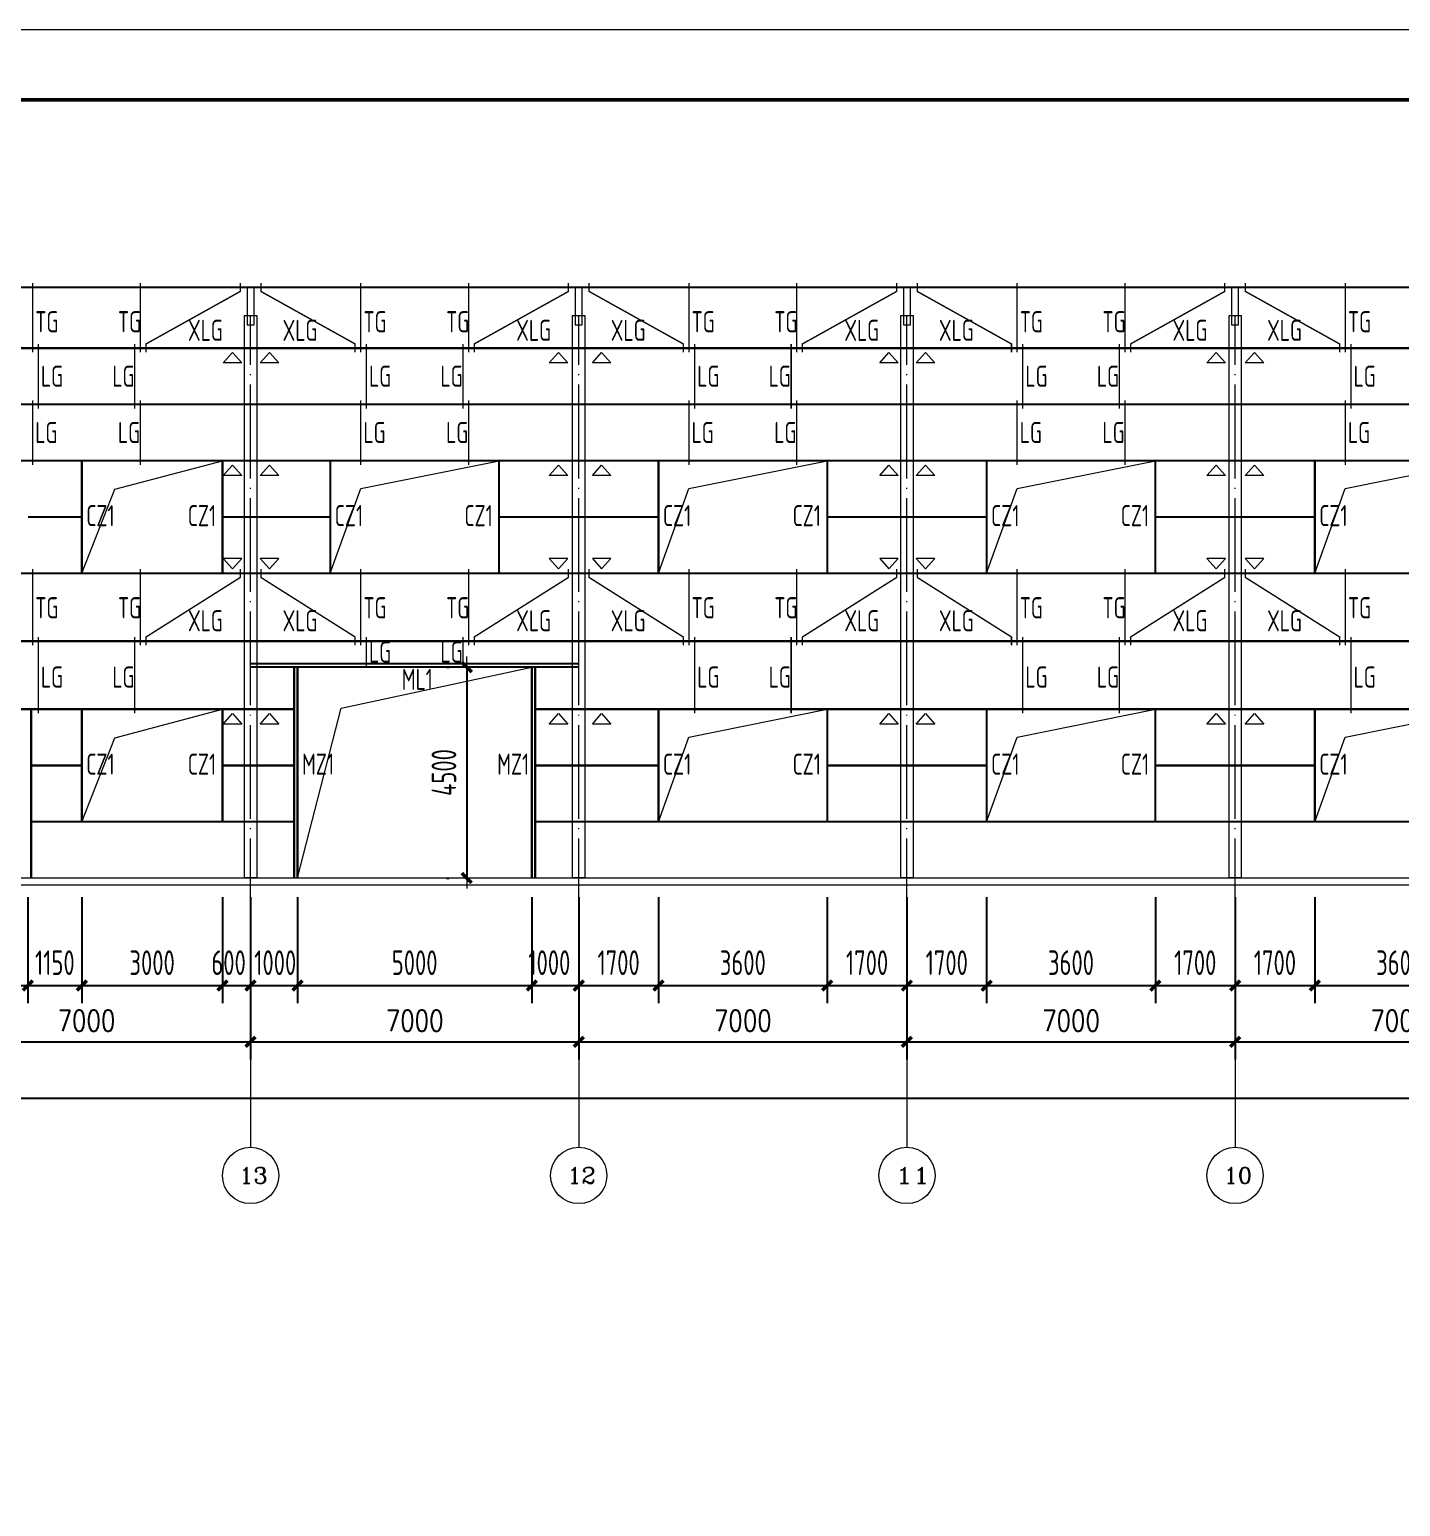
# Model space of a CAD drawing. Header units: millimetres. Extents: x 19781 to 898973, y -947928 to -267362.
# Drawn here: x 456498 to 485740, y -672731 to -641231 of the extents above; entities that cross this region are included whole.
import ezdxf

# ---------------------------------------------------------------- set-up
doc = ezdxf.new("R2010")
doc.units = ezdxf.units.MM
doc.header["$LTSCALE"] = 100
doc.linetypes.add('DOTE', pattern=[2.42, 2, -0.2, 0.02, -0.2])
doc.layers.get('0').update_dxf_attribs({"lineweight": 18})
for name, color, linetype, lineweight in [('10', 7, 'Continuous', 18), ('11000', 4, 'Continuous', 18), ('14', 2, 'Continuous', 18), ('AXIS', 3, 'Continuous', 18), ('AXIS_TEXT', 7, 'Continuous', 18), ('BORDER', 7, 'Continuous', 18), ('DOTE', 1, 'DOTE', 18), ('PUB_DIM', 3, 'Continuous', 18), ('数字', 3, 'Continuous', 20), ('构件号', 1, 'Continuous', 18), ('系杆支撑', 2, 'Continuous', 18)]:
    doc.layers.add(name, color=color, linetype=linetype, lineweight=lineweight)
doc.styles.add('_TCH_AXIS', font='complex.shx', dxfattribs={"bigfont": 'gbcbig.shx'})
doc.styles.add('COMPLEX', font='complex.shx', dxfattribs={"bigfont": 'gbcbig.shx'})
doc.styles.add('dim_font', font='simplex.shx', dxfattribs={"width": 0.8, "bigfont": 'gbcbig.shx'})
doc.styles.add('TSSD_REIN', font='tssdeng.shx', dxfattribs={"width": 0.7, "bigfont": 'hztxt.shx'})
doc.dimstyles.new('DIMN150', dxfattribs={"dimscale": 1.5, "dimtxt": 300, "dimasz": 1, "dimexe": 250, "dimexo": 300, "dimgap": 150, "dimtad": 1, "dimdec": 0, "dimzin": 0, "dimdsep": 46, "dimtxsty": 'dim_font', "dimblk": '_CAXARROW', "dimcen": 0.09, "dimdle": 2, "dimclrt": 7, "dimadec": 0, "dimazin": 0, "dimtfac": 1, "dimtdec": 0, "dimtix": 1, "dimtmove": 2, "dimatfit": 3, "dimfxl": 1, "dimtolj": 1, "dimtzin": 0, "dimarcsym": 0})

# ---------------------------------------------------------------- blocks, each defined once
blk = doc.blocks.new('_DIMX')
blk.add_line((-150, 0), (150, 0))
blk.add_lwpolyline([(-70, -70, 50, 50, 0), (70, 70, 50, 50, 0)], format="xyseb")
blk = doc.blocks.new('*X187')
at = {"layer": 'AXIS', "color": 0, "lineweight": -2, "transparency": 16777216}
for p, q in [((454213, -660934), (454213, -663196)), ((461213, -660934), (461213, -663196)), ((454215, -662821), (461212, -662821))]:
    blk.add_line(p, q, dxfattribs=at)
at = {"layer": 'AXIS', "color": 0, "lineweight": -2, "transparency": 16777216, "xscale": 1.5, "yscale": 1.5, "zscale": 1.5, "rotation": 180}
blk.add_blockref('_DIMX', (454213, -662821), dxfattribs=at)
at = {"layer": 'AXIS', "color": 0, "lineweight": -2, "transparency": 16777216, "xscale": 1.5, "yscale": 1.5, "zscale": 1.5}
blk.add_blockref('_DIMX', (461213, -662821), dxfattribs=at)
at = {"layer": 'AXIS', "color": 7, "transparency": 16777216, "insert": (457713, -662371), "char_height": 450, "width": 3805.71, "attachment_point": 5, "style": 'dim_font'}
blk.add_mtext('7000', dxfattribs=at)
blk = doc.blocks.new('_CAXARROW')
blk.add_hatch(color=0).paths.add_polyline_path([(0, 0), (-1, 0.125), (-1, -0.125)], flags=0)
blk = doc.blocks.new('*X188')
at = {"layer": 'AXIS', "color": 0, "lineweight": -2, "transparency": 16777216}
for p, q in [((461213, -660934), (461213, -663196)), ((468213, -660934), (468213, -663196)), ((461215, -662821), (468212, -662821))]:
    blk.add_line(p, q, dxfattribs=at)
at = {"layer": 'AXIS', "color": 0, "lineweight": -2, "transparency": 16777216, "xscale": 1.5, "yscale": 1.5, "zscale": 1.5, "rotation": 180}
blk.add_blockref('_DIMX', (461213, -662821), dxfattribs=at)
at = {"layer": 'AXIS', "color": 0, "lineweight": -2, "transparency": 16777216, "xscale": 1.5, "yscale": 1.5, "zscale": 1.5}
blk.add_blockref('_DIMX', (468213, -662821), dxfattribs=at)
at = {"layer": 'AXIS', "color": 7, "transparency": 16777216, "insert": (464713, -662371), "char_height": 450, "width": 3805.71, "attachment_point": 5, "style": 'dim_font'}
blk.add_mtext('7000', dxfattribs=at)
blk = doc.blocks.new('*X189')
at = {"layer": 'AXIS', "color": 0, "lineweight": -2, "transparency": 16777216}
for p, q in [((468213, -660934), (468213, -663196)), ((475213, -660934), (475213, -663196)), ((468215, -662821), (475212, -662821))]:
    blk.add_line(p, q, dxfattribs=at)
at = {"layer": 'AXIS', "color": 0, "lineweight": -2, "transparency": 16777216, "xscale": 1.5, "yscale": 1.5, "zscale": 1.5, "rotation": 180}
blk.add_blockref('_DIMX', (468213, -662821), dxfattribs=at)
at = {"layer": 'AXIS', "color": 0, "lineweight": -2, "transparency": 16777216, "xscale": 1.5, "yscale": 1.5, "zscale": 1.5}
blk.add_blockref('_DIMX', (475213, -662821), dxfattribs=at)
at = {"layer": 'AXIS', "color": 7, "transparency": 16777216, "insert": (471713, -662371), "char_height": 450, "width": 3805.71, "attachment_point": 5, "style": 'dim_font'}
blk.add_mtext('7000', dxfattribs=at)
blk = doc.blocks.new('*X190')
at = {"layer": 'AXIS', "color": 0, "lineweight": -2, "transparency": 16777216}
for p, q in [((475213, -660934), (475213, -663196)), ((482213, -660934), (482213, -663196)), ((475215, -662821), (482212, -662821))]:
    blk.add_line(p, q, dxfattribs=at)
at = {"layer": 'AXIS', "color": 0, "lineweight": -2, "transparency": 16777216, "xscale": 1.5, "yscale": 1.5, "zscale": 1.5, "rotation": 180}
blk.add_blockref('_DIMX', (475213, -662821), dxfattribs=at)
at = {"layer": 'AXIS', "color": 0, "lineweight": -2, "transparency": 16777216, "xscale": 1.5, "yscale": 1.5, "zscale": 1.5}
blk.add_blockref('_DIMX', (482213, -662821), dxfattribs=at)
at = {"layer": 'AXIS', "color": 7, "transparency": 16777216, "insert": (478713, -662371), "char_height": 450, "width": 3805.71, "attachment_point": 5, "style": 'dim_font'}
blk.add_mtext('7000', dxfattribs=at)
blk = doc.blocks.new('*X191')
at = {"layer": 'AXIS', "color": 0, "lineweight": -2, "transparency": 16777216}
for p, q in [((482213, -660934), (482213, -663196)), ((489213, -660934), (489213, -663196)), ((482215, -662821), (489212, -662821))]:
    blk.add_line(p, q, dxfattribs=at)
at = {"layer": 'AXIS', "color": 0, "lineweight": -2, "transparency": 16777216, "xscale": 1.5, "yscale": 1.5, "zscale": 1.5, "rotation": 180}
blk.add_blockref('_DIMX', (482213, -662821), dxfattribs=at)
at = {"layer": 'AXIS', "color": 0, "lineweight": -2, "transparency": 16777216, "xscale": 1.5, "yscale": 1.5, "zscale": 1.5}
blk.add_blockref('_DIMX', (489213, -662821), dxfattribs=at)
at = {"layer": 'AXIS', "color": 7, "transparency": 16777216, "insert": (485713, -662371), "char_height": 450, "width": 3805.71, "attachment_point": 5, "style": 'dim_font'}
blk.add_mtext('7000', dxfattribs=at)
blk = doc.blocks.new('*X200')
at = {"layer": 'AXIS', "color": 0, "lineweight": -2, "transparency": 16777216}
for p, q in [((447213, -661234), (447213, -664396)), ((545213, -661234), (545213, -664396)), ((447215, -664021), (545212, -664021))]:
    blk.add_line(p, q, dxfattribs=at)
at = {"layer": 'AXIS', "color": 0, "lineweight": -2, "transparency": 16777216, "xscale": 1.5, "yscale": 1.5, "zscale": 1.5, "rotation": 180}
blk.add_blockref('_DIMX', (447213, -664021), dxfattribs=at)
at = {"layer": 'AXIS', "color": 0, "lineweight": -2, "transparency": 16777216, "xscale": 1.5, "yscale": 1.5, "zscale": 1.5}
blk.add_blockref('_DIMX', (545213, -664021), dxfattribs=at)
at = {"layer": 'AXIS', "color": 7, "transparency": 16777216, "insert": (496213, -663571), "char_height": 450, "width": 4834.29, "attachment_point": 5, "style": 'dim_font'}
blk.add_mtext('98000', dxfattribs=at)
blk = doc.blocks.new('*X756')
at = {"layer": 'AXIS', "color": 0, "lineweight": -2, "transparency": 16777216}
for p, q in [((465395, -654827), (465450, -654827)), ((465825, -654828), (465825, -659325)), ((465395, -659327), (465450, -659327))]:
    blk.add_line(p, q, dxfattribs=at)
at = {"layer": 'AXIS', "color": 0, "lineweight": -2, "transparency": 16777216, "xscale": 1.5, "yscale": 1.5, "zscale": 1.5}
for p, rotation in [((465825, -654827), 90), ((465825, -659327), 270)]:
    blk.add_blockref('_DIMX', p, dxfattribs=dict(at, rotation=rotation))
at = {"layer": 'AXIS', "color": 7, "transparency": 16777216, "insert": (465338, -657077), "char_height": 525, "width": 3885, "attachment_point": 5, "rotation": 90, "style": 'TSSD_REIN'}
blk.add_mtext('4500', dxfattribs=at)
blk = doc.blocks.new('*X763')
at = {"layer": 'AXIS', "color": 0, "lineweight": -2, "transparency": 16777216}
for p, q in [((454663, -659734), (454663, -661996)), ((456463, -659734), (456463, -661996)), ((454665, -661621), (456462, -661621))]:
    blk.add_line(p, q, dxfattribs=at)
at = {"layer": 'AXIS', "color": 0, "lineweight": -2, "transparency": 16777216, "xscale": 1.5, "yscale": 1.5, "zscale": 1.5, "rotation": 180}
blk.add_blockref('_DIMX', (454663, -661621), dxfattribs=at)
at = {"layer": 'AXIS', "color": 0, "lineweight": -2, "transparency": 16777216, "xscale": 1.5, "yscale": 1.5, "zscale": 1.5}
blk.add_blockref('_DIMX', (456463, -661621), dxfattribs=at)
at = {"layer": 'AXIS', "color": 7, "transparency": 16777216, "insert": (455563, -661133), "char_height": 525, "width": 3727.5, "attachment_point": 5, "style": 'TSSD_REIN'}
blk.add_mtext('1800', dxfattribs=at)
blk = doc.blocks.new('*X764')
at = {"layer": 'AXIS', "color": 0, "lineweight": -2, "transparency": 16777216}
for p, q in [((456463, -659734), (456463, -661996)), ((457613, -659734), (457613, -661996)), ((456462, -661621), (456460, -661621)), ((456463, -661621), (457613, -661621)), ((457615, -661621), (457616, -661621))]:
    blk.add_line(p, q, dxfattribs=at)
at = {"layer": 'AXIS', "color": 0, "lineweight": -2, "transparency": 16777216, "xscale": 1.5, "yscale": 1.5, "zscale": 1.5}
blk.add_blockref('_DIMX', (456463, -661621), dxfattribs=at)
at = {"layer": 'AXIS', "color": 0, "lineweight": -2, "transparency": 16777216, "xscale": 1.5, "yscale": 1.5, "zscale": 1.5, "rotation": 180}
blk.add_blockref('_DIMX', (457613, -661621), dxfattribs=at)
at = {"layer": 'AXIS', "color": 7, "transparency": 16777216, "insert": (457038, -661133), "char_height": 525, "width": 3727.5, "attachment_point": 5, "style": 'TSSD_REIN'}
blk.add_mtext('1150', dxfattribs=at)
blk = doc.blocks.new('*X765')
at = {"layer": 'AXIS', "color": 0, "lineweight": -2, "transparency": 16777216}
for p, q in [((457613, -659734), (457613, -661996)), ((460613, -659734), (460613, -661996)), ((457615, -661621), (460612, -661621))]:
    blk.add_line(p, q, dxfattribs=at)
at = {"layer": 'AXIS', "color": 0, "lineweight": -2, "transparency": 16777216, "xscale": 1.5, "yscale": 1.5, "zscale": 1.5, "rotation": 180}
blk.add_blockref('_DIMX', (457613, -661621), dxfattribs=at)
at = {"layer": 'AXIS', "color": 0, "lineweight": -2, "transparency": 16777216, "xscale": 1.5, "yscale": 1.5, "zscale": 1.5}
blk.add_blockref('_DIMX', (460613, -661621), dxfattribs=at)
at = {"layer": 'AXIS', "color": 7, "transparency": 16777216, "insert": (459113, -661133), "char_height": 525, "width": 3885, "attachment_point": 5, "style": 'TSSD_REIN'}
blk.add_mtext('3000', dxfattribs=at)
blk = doc.blocks.new('*X766')
at = {"layer": 'AXIS', "color": 0, "lineweight": -2, "transparency": 16777216}
for p, q in [((460613, -659734), (460613, -661996)), ((461213, -659734), (461213, -661996)), ((460615, -661621), (461212, -661621))]:
    blk.add_line(p, q, dxfattribs=at)
at = {"layer": 'AXIS', "color": 0, "lineweight": -2, "transparency": 16777216, "xscale": 1.5, "yscale": 1.5, "zscale": 1.5, "rotation": 180}
blk.add_blockref('_DIMX', (460613, -661621), dxfattribs=at)
at = {"layer": 'AXIS', "color": 0, "lineweight": -2, "transparency": 16777216, "xscale": 1.5, "yscale": 1.5, "zscale": 1.5}
blk.add_blockref('_DIMX', (461213, -661621), dxfattribs=at)
at = {"layer": 'AXIS', "color": 7, "transparency": 16777216, "insert": (460744, -661133), "char_height": 525, "width": 2782.5, "attachment_point": 5, "style": 'TSSD_REIN'}
blk.add_mtext('600', dxfattribs=at)
blk = doc.blocks.new('*X767')
at = {"layer": 'AXIS', "color": 0, "lineweight": -2, "transparency": 16777216}
for p, q in [((461213, -659734), (461213, -661996)), ((462213, -659734), (462213, -661996)), ((461215, -661621), (462212, -661621))]:
    blk.add_line(p, q, dxfattribs=at)
at = {"layer": 'AXIS', "color": 0, "lineweight": -2, "transparency": 16777216, "xscale": 1.5, "yscale": 1.5, "zscale": 1.5, "rotation": 180}
blk.add_blockref('_DIMX', (461213, -661621), dxfattribs=at)
at = {"layer": 'AXIS', "color": 0, "lineweight": -2, "transparency": 16777216, "xscale": 1.5, "yscale": 1.5, "zscale": 1.5}
blk.add_blockref('_DIMX', (462213, -661621), dxfattribs=at)
at = {"layer": 'AXIS', "color": 7, "transparency": 16777216, "insert": (461739, -661133), "char_height": 525, "width": 3727.5, "attachment_point": 5, "style": 'TSSD_REIN'}
blk.add_mtext('1000', dxfattribs=at)
blk = doc.blocks.new('*X768')
at = {"layer": 'AXIS', "color": 0, "lineweight": -2, "transparency": 16777216}
for p, q in [((462213, -659734), (462213, -661996)), ((467213, -659734), (467213, -661996)), ((462215, -661621), (467212, -661621))]:
    blk.add_line(p, q, dxfattribs=at)
at = {"layer": 'AXIS', "color": 0, "lineweight": -2, "transparency": 16777216, "xscale": 1.5, "yscale": 1.5, "zscale": 1.5, "rotation": 180}
blk.add_blockref('_DIMX', (462213, -661621), dxfattribs=at)
at = {"layer": 'AXIS', "color": 0, "lineweight": -2, "transparency": 16777216, "xscale": 1.5, "yscale": 1.5, "zscale": 1.5}
blk.add_blockref('_DIMX', (467213, -661621), dxfattribs=at)
at = {"layer": 'AXIS', "color": 7, "transparency": 16777216, "insert": (464713, -661133), "char_height": 525, "width": 3885, "attachment_point": 5, "style": 'TSSD_REIN'}
blk.add_mtext('5000', dxfattribs=at)
blk = doc.blocks.new('*X769')
at = {"layer": 'AXIS', "color": 0, "lineweight": -2, "transparency": 16777216}
for p, q in [((467213, -659734), (467213, -661996)), ((468213, -659734), (468213, -661996)), ((467215, -661621), (468212, -661621))]:
    blk.add_line(p, q, dxfattribs=at)
at = {"layer": 'AXIS', "color": 0, "lineweight": -2, "transparency": 16777216, "xscale": 1.5, "yscale": 1.5, "zscale": 1.5, "rotation": 180}
blk.add_blockref('_DIMX', (467213, -661621), dxfattribs=at)
at = {"layer": 'AXIS', "color": 0, "lineweight": -2, "transparency": 16777216, "xscale": 1.5, "yscale": 1.5, "zscale": 1.5}
blk.add_blockref('_DIMX', (468213, -661621), dxfattribs=at)
at = {"layer": 'AXIS', "color": 7, "transparency": 16777216, "insert": (467586, -661133), "char_height": 525, "width": 3727.5, "attachment_point": 5, "style": 'TSSD_REIN'}
blk.add_mtext('1000', dxfattribs=at)
blk = doc.blocks.new('*X770')
at = {"layer": 'AXIS', "color": 0, "lineweight": -2, "transparency": 16777216}
for p, q in [((468213, -659734), (468213, -661996)), ((469913, -659734), (469913, -661996)), ((468215, -661621), (469912, -661621))]:
    blk.add_line(p, q, dxfattribs=at)
at = {"layer": 'AXIS', "color": 0, "lineweight": -2, "transparency": 16777216, "xscale": 1.5, "yscale": 1.5, "zscale": 1.5, "rotation": 180}
blk.add_blockref('_DIMX', (468213, -661621), dxfattribs=at)
at = {"layer": 'AXIS', "color": 0, "lineweight": -2, "transparency": 16777216, "xscale": 1.5, "yscale": 1.5, "zscale": 1.5}
blk.add_blockref('_DIMX', (469913, -661621), dxfattribs=at)
at = {"layer": 'AXIS', "color": 7, "transparency": 16777216, "insert": (469063, -661133), "char_height": 525, "width": 3727.5, "attachment_point": 5, "style": 'TSSD_REIN'}
blk.add_mtext('1700', dxfattribs=at)
blk = doc.blocks.new('*X771')
at = {"layer": 'AXIS', "color": 0, "lineweight": -2, "transparency": 16777216}
for p, q in [((469913, -659734), (469913, -661996)), ((473513, -659734), (473513, -661996)), ((469915, -661621), (473512, -661621))]:
    blk.add_line(p, q, dxfattribs=at)
at = {"layer": 'AXIS', "color": 0, "lineweight": -2, "transparency": 16777216, "xscale": 1.5, "yscale": 1.5, "zscale": 1.5, "rotation": 180}
blk.add_blockref('_DIMX', (469913, -661621), dxfattribs=at)
at = {"layer": 'AXIS', "color": 0, "lineweight": -2, "transparency": 16777216, "xscale": 1.5, "yscale": 1.5, "zscale": 1.5}
blk.add_blockref('_DIMX', (473513, -661621), dxfattribs=at)
at = {"layer": 'AXIS', "color": 7, "transparency": 16777216, "insert": (471713, -661133), "char_height": 525, "width": 3885, "attachment_point": 5, "style": 'TSSD_REIN'}
blk.add_mtext('3600', dxfattribs=at)
blk = doc.blocks.new('*X772')
at = {"layer": 'AXIS', "color": 0, "lineweight": -2, "transparency": 16777216}
for p, q in [((473513, -659734), (473513, -661996)), ((475213, -659734), (475213, -661996)), ((473515, -661621), (475212, -661621))]:
    blk.add_line(p, q, dxfattribs=at)
at = {"layer": 'AXIS', "color": 0, "lineweight": -2, "transparency": 16777216, "xscale": 1.5, "yscale": 1.5, "zscale": 1.5, "rotation": 180}
blk.add_blockref('_DIMX', (473513, -661621), dxfattribs=at)
at = {"layer": 'AXIS', "color": 0, "lineweight": -2, "transparency": 16777216, "xscale": 1.5, "yscale": 1.5, "zscale": 1.5}
blk.add_blockref('_DIMX', (475213, -661621), dxfattribs=at)
at = {"layer": 'AXIS', "color": 7, "transparency": 16777216, "insert": (474363, -661133), "char_height": 525, "width": 3727.5, "attachment_point": 5, "style": 'TSSD_REIN'}
blk.add_mtext('1700', dxfattribs=at)
blk = doc.blocks.new('*X773')
at = {"layer": 'AXIS', "color": 0, "lineweight": -2, "transparency": 16777216}
for p, q in [((475213, -659734), (475213, -661996)), ((476913, -659734), (476913, -661996)), ((475215, -661621), (476912, -661621))]:
    blk.add_line(p, q, dxfattribs=at)
at = {"layer": 'AXIS', "color": 0, "lineweight": -2, "transparency": 16777216, "xscale": 1.5, "yscale": 1.5, "zscale": 1.5, "rotation": 180}
blk.add_blockref('_DIMX', (475213, -661621), dxfattribs=at)
at = {"layer": 'AXIS', "color": 0, "lineweight": -2, "transparency": 16777216, "xscale": 1.5, "yscale": 1.5, "zscale": 1.5}
blk.add_blockref('_DIMX', (476913, -661621), dxfattribs=at)
at = {"layer": 'AXIS', "color": 7, "transparency": 16777216, "insert": (476063, -661133), "char_height": 525, "width": 3727.5, "attachment_point": 5, "style": 'TSSD_REIN'}
blk.add_mtext('1700', dxfattribs=at)
blk = doc.blocks.new('*X774')
at = {"layer": 'AXIS', "color": 0, "lineweight": -2, "transparency": 16777216}
for p, q in [((476913, -659734), (476913, -661996)), ((480513, -659734), (480513, -661996)), ((476915, -661621), (480512, -661621))]:
    blk.add_line(p, q, dxfattribs=at)
at = {"layer": 'AXIS', "color": 0, "lineweight": -2, "transparency": 16777216, "xscale": 1.5, "yscale": 1.5, "zscale": 1.5, "rotation": 180}
blk.add_blockref('_DIMX', (476913, -661621), dxfattribs=at)
at = {"layer": 'AXIS', "color": 0, "lineweight": -2, "transparency": 16777216, "xscale": 1.5, "yscale": 1.5, "zscale": 1.5}
blk.add_blockref('_DIMX', (480513, -661621), dxfattribs=at)
at = {"layer": 'AXIS', "color": 7, "transparency": 16777216, "insert": (478713, -661133), "char_height": 525, "width": 3885, "attachment_point": 5, "style": 'TSSD_REIN'}
blk.add_mtext('3600', dxfattribs=at)
blk = doc.blocks.new('*X775')
at = {"layer": 'AXIS', "color": 0, "lineweight": -2, "transparency": 16777216}
for p, q in [((480513, -659734), (480513, -661996)), ((482213, -659734), (482213, -661996)), ((480515, -661621), (482212, -661621))]:
    blk.add_line(p, q, dxfattribs=at)
at = {"layer": 'AXIS', "color": 0, "lineweight": -2, "transparency": 16777216, "xscale": 1.5, "yscale": 1.5, "zscale": 1.5, "rotation": 180}
blk.add_blockref('_DIMX', (480513, -661621), dxfattribs=at)
at = {"layer": 'AXIS', "color": 0, "lineweight": -2, "transparency": 16777216, "xscale": 1.5, "yscale": 1.5, "zscale": 1.5}
blk.add_blockref('_DIMX', (482213, -661621), dxfattribs=at)
at = {"layer": 'AXIS', "color": 7, "transparency": 16777216, "insert": (481363, -661133), "char_height": 525, "width": 3727.5, "attachment_point": 5, "style": 'TSSD_REIN'}
blk.add_mtext('1700', dxfattribs=at)
blk = doc.blocks.new('*X776')
at = {"layer": 'AXIS', "color": 0, "lineweight": -2, "transparency": 16777216}
for p, q in [((482213, -659734), (482213, -661996)), ((483913, -659734), (483913, -661996)), ((482215, -661621), (483912, -661621))]:
    blk.add_line(p, q, dxfattribs=at)
at = {"layer": 'AXIS', "color": 0, "lineweight": -2, "transparency": 16777216, "xscale": 1.5, "yscale": 1.5, "zscale": 1.5, "rotation": 180}
blk.add_blockref('_DIMX', (482213, -661621), dxfattribs=at)
at = {"layer": 'AXIS', "color": 0, "lineweight": -2, "transparency": 16777216, "xscale": 1.5, "yscale": 1.5, "zscale": 1.5}
blk.add_blockref('_DIMX', (483913, -661621), dxfattribs=at)
at = {"layer": 'AXIS', "color": 7, "transparency": 16777216, "insert": (483063, -661133), "char_height": 525, "width": 3727.5, "attachment_point": 5, "style": 'TSSD_REIN'}
blk.add_mtext('1700', dxfattribs=at)
blk = doc.blocks.new('*X777')
at = {"layer": 'AXIS', "color": 0, "lineweight": -2, "transparency": 16777216}
for p, q in [((483913, -659734), (483913, -661996)), ((487513, -659734), (487513, -661996)), ((483915, -661621), (487512, -661621))]:
    blk.add_line(p, q, dxfattribs=at)
at = {"layer": 'AXIS', "color": 0, "lineweight": -2, "transparency": 16777216, "xscale": 1.5, "yscale": 1.5, "zscale": 1.5, "rotation": 180}
blk.add_blockref('_DIMX', (483913, -661621), dxfattribs=at)
at = {"layer": 'AXIS', "color": 0, "lineweight": -2, "transparency": 16777216, "xscale": 1.5, "yscale": 1.5, "zscale": 1.5}
blk.add_blockref('_DIMX', (487513, -661621), dxfattribs=at)
at = {"layer": 'AXIS', "color": 7, "transparency": 16777216, "insert": (485713, -661133), "char_height": 525, "width": 3885, "attachment_point": 5, "style": 'TSSD_REIN'}
blk.add_mtext('3600', dxfattribs=at)
blk = doc.blocks.new('_AXISO')
blk.add_circle((0, 0), 0.5)
at = {"layer": 'AXIS_TEXT', "style": 'COMPLEX', "width": 1.04167}
blk.add_attdef('A', (-0.25, -0.28), '', height=0.56, dxfattribs=at)

msp = doc.modelspace()

# ---------------------------------------------------------------- linework, layer by layer
at = {"layer": '10', "ltscale": 100}
for points in [[(461083.21, -647326.53), (461343.21, -647326.53), (461343.21, -659326.53), (461083.21, -659326.53)], [(468083.21, -647326.53), (468343.21, -647326.53), (468343.21, -659326.53), (468083.21, -659326.53)], [(475083.21, -647326.53), (475343.21, -647326.53), (475343.21, -659326.53), (475083.21, -659326.53)], [(482083.21, -647326.53), (482343.21, -647326.53), (482343.21, -659326.53), (482083.21, -659326.53)]]:
    msp.add_lwpolyline(points, close=True, dxfattribs=at)
at = {"layer": '11000', "ltscale": 100}
msp.add_lwpolyline([(447013.21, -659326.53), (545413.21, -659326.53), (545713.21, -659476.53), (446713.21, -659476.53)], close=True, dxfattribs=at)
at = {"layer": '14', "ltscale": 100}
for p, q in [((458316.21, -651036.53), (460613.21, -650426.53)), ((463564.21, -651022.53), (466513.21, -650426.53)), ((470564.21, -651022.53), (473513.21, -650426.53)), ((477564.21, -651022.53), (480513.21, -650426.53)), ((484564.21, -651022.53), (487513.21, -650426.53)), ((457613.21, -652826.53), (458316.21, -651036.53)), ((462913.21, -652826.53), (463564.21, -651022.53)), ((469913.21, -652826.53), (470564.21, -651022.53)), ((476913.21, -652826.53), (477564.21, -651022.53)), ((483913.21, -652826.53), (484564.21, -651022.53)), ((463146.21, -655704.53), (467213.21, -654826.53)), ((463891.21, -654826.53), (466643.21, -654826.53)), ((458316.21, -656336.53), (460613.21, -655726.53)), ((462213.21, -659326.53), (463146.21, -655704.53)), ((470564.21, -656322.53), (473513.21, -655726.53)), ((477564.21, -656322.53), (480513.21, -655726.53)), ((484564.21, -656322.53), (487513.21, -655726.53)), ((457613.21, -658126.53), (458316.21, -656336.53)), ((469913.21, -658126.53), (470564.21, -656322.53)), ((476913.21, -658126.53), (477564.21, -656322.53)), ((483913.21, -658126.53), (484564.21, -656322.53))]:
    msp.add_line(p, q, dxfattribs=at)
for points in [[(461288.21, -647526.53), (461288.21, -646726.53), (461138.21, -646726.53), (461138.21, -647526.53)], [(468288.21, -647526.53), (468288.21, -646726.53), (468138.21, -646726.53), (468138.21, -647526.53)], [(475288.21, -647526.53), (475288.21, -646726.53), (475138.21, -646726.53), (475138.21, -647526.53)], [(482288.21, -647526.53), (482288.21, -646726.53), (482138.21, -646726.53), (482138.21, -647526.53)]]:
    msp.add_lwpolyline(points, close=True, dxfattribs=at)
at = {"layer": 'AXIS'}
for p, q in [((461213.21, -660483.53), (461213.21, -665070.53)), ((468213.21, -660483.53), (468213.21, -665070.53)), ((475213.21, -660483.53), (475213.21, -665070.53)), ((482213.21, -660483.53), (482213.21, -665070.53))]:
    msp.add_line(p, q, dxfattribs=at)
at = {"layer": 'BORDER'}
msp.add_lwpolyline([(431826, -704230.53), (431826, -641230.53), (565476, -641230.53), (565476, -704230.53)], close=True, dxfattribs=at)
msp.add_lwpolyline([(435576, -702730.53, 75, 75, 0), (435576, -642730.53, 75, 75, 0), (563976, -642730.53, 75, 75, 0), (563976, -702730.53, 75, 75, 0)], format="xyseb", close=True, dxfattribs=at)
at = {"layer": 'DOTE', "linetype": 'DOTE', "ltscale": 10}
for p, q in [((461213.21, -660483.53), (461213.21, -647326.53)), ((468213.21, -660483.53), (468213.21, -647326.53)), ((475213.21, -660483.53), (475213.21, -647326.53)), ((482213.21, -660483.53), (482213.21, -647326.53))]:
    msp.add_line(p, q, dxfattribs=at)
at = {"layer": 'PUB_DIM', "color": 6, "linetype": 'Continuous'}
for points in [[(460630.2, -648342.53), (460828.56, -648119.91), (461026.91, -648342.53)], [(461420.2, -648342.53), (461618.56, -648119.91), (461816.91, -648342.53)], [(467585.2, -648342.53), (467783.56, -648119.91), (467981.91, -648342.53)], [(468503.2, -648342.53), (468701.56, -648119.91), (468899.91, -648342.53)], [(474632.2, -648342.53), (474830.56, -648119.91), (475028.91, -648342.53)], [(475411.2, -648342.53), (475609.56, -648119.91), (475807.91, -648342.53)], [(481611.2, -648342.53), (481809.56, -648119.91), (482007.91, -648342.53)], [(482431.2, -648342.53), (482629.56, -648119.91), (482827.91, -648342.53)], [(460630.2, -650742.53), (460828.56, -650519.91), (461026.91, -650742.53)], [(461420.2, -650742.53), (461618.56, -650519.91), (461816.91, -650742.53)], [(467585.2, -650742.53), (467783.56, -650519.91), (467981.91, -650742.53)], [(468503.2, -650742.53), (468701.56, -650519.91), (468899.91, -650742.53)], [(474632.2, -650742.53), (474830.56, -650519.91), (475028.91, -650742.53)], [(475411.2, -650742.53), (475609.56, -650519.91), (475807.91, -650742.53)], [(481611.2, -650742.53), (481809.56, -650519.91), (482007.91, -650742.53)], [(482431.2, -650742.53), (482629.56, -650519.91), (482827.91, -650742.53)], [(460630.2, -652510.53), (460828.56, -652733.15), (461026.91, -652510.53)], [(461420.2, -652510.53), (461618.56, -652733.15), (461816.91, -652510.53)], [(467585.2, -652510.53), (467783.56, -652733.15), (467981.91, -652510.53)], [(468503.2, -652510.53), (468701.56, -652733.15), (468899.91, -652510.53)], [(474632.2, -652510.53), (474830.56, -652733.15), (475028.91, -652510.53)], [(475411.2, -652510.53), (475609.56, -652733.15), (475807.91, -652510.53)], [(481611.2, -652510.53), (481809.56, -652733.15), (482007.91, -652510.53)], [(482431.2, -652510.53), (482629.56, -652733.15), (482827.91, -652510.53)], [(460630.2, -656042.53), (460828.56, -655819.91), (461026.91, -656042.53)], [(461420.2, -656042.53), (461618.56, -655819.91), (461816.91, -656042.53)], [(467585.2, -656042.53), (467783.56, -655819.91), (467981.91, -656042.53)], [(468503.2, -656042.53), (468701.56, -655819.91), (468899.91, -656042.53)], [(474632.2, -656042.53), (474830.56, -655819.91), (475028.91, -656042.53)], [(475411.2, -656042.53), (475609.56, -655819.91), (475807.91, -656042.53)], [(481611.2, -656042.53), (481809.56, -655819.91), (482007.91, -656042.53)], [(482431.2, -656042.53), (482629.56, -655819.91), (482827.91, -656042.53)]]:
    msp.add_lwpolyline(points, close=True, dxfattribs=at)
at = {"layer": '构件号'}
for points in [[(545413.21, -646726.53, 45, 45, 0), (447013.21, -646726.53, 45, 45, 0)], [(545413.21, -648026.53, 45, 45, 0), (447013.21, -648026.53, 45, 45, 0)], [(545413.21, -649226.53, 45, 45, 0), (447013.21, -649226.53, 45, 45, 0)], [(545413.21, -650426.53, 45, 45, 0), (447013.21, -650426.53, 45, 45, 0)], [(457613.21, -652826.53, 45, 45, 0), (457613.21, -650426.53, 45, 45, 0)], [(460613.21, -652826.53, 45, 45, 0), (460613.21, -650426.53, 45, 45, 0)], [(462913.21, -652826.53, 45, 45, 0), (462913.21, -650426.53, 45, 45, 0)], [(466513.21, -652826.53, 45, 45, 0), (466513.21, -650426.53, 45, 45, 0)], [(469913.21, -652826.53, 45, 45, 0), (469913.21, -650426.53, 45, 45, 0)], [(473513.21, -652826.53, 45, 45, 0), (473513.21, -650426.53, 45, 45, 0)], [(476913.21, -652826.53, 45, 45, 0), (476913.21, -650426.53, 45, 45, 0)], [(480513.21, -652826.53, 45, 45, 0), (480513.21, -650426.53, 45, 45, 0)], [(483913.21, -652826.53, 45, 45, 0), (483913.21, -650426.53, 45, 45, 0)], [(457613.21, -651626.53, 45, 45, 0), (456463.21, -651626.53, 45, 45, 0)], [(462913.21, -651626.53, 45, 45, 0), (460613.21, -651626.53, 45, 45, 0)], [(469913.21, -651626.53, 45, 45, 0), (466513.21, -651626.53, 45, 45, 0)], [(476913.21, -651626.53, 45, 45, 0), (473513.21, -651626.53, 45, 45, 0)], [(483913.21, -651626.53, 45, 45, 0), (480513.21, -651626.53, 45, 45, 0)], [(545413.21, -652826.53, 45, 45, 0), (447013.21, -652826.53, 45, 45, 0)], [(545413.21, -654276.53, 45, 45, 0), (447013.21, -654276.53, 45, 45, 0)], [(468213.21, -654756.53, 45, 45, 0), (461213.21, -654756.53, 45, 45, 0)], [(468213.21, -654826.53, 45, 45, 0), (461213.21, -654826.53, 45, 45, 0)], [(462143.21, -659326.53, 45, 45, 0), (462143.21, -654826.53, 45, 45, 0)], [(462213.21, -659326.53, 45, 45, 0), (462213.21, -654826.53, 45, 45, 0)], [(467213.21, -659326.53, 45, 45, 0), (467213.21, -654826.53, 45, 45, 0)], [(467283.21, -659326.53, 45, 45, 0), (467283.21, -654826.53, 45, 45, 0)], [(462143.21, -655726.53, 45, 45, 0), (447013.21, -655726.53, 45, 45, 0)], [(456533.21, -659326.53, 45, 45, 0), (456533.21, -655726.53, 45, 45, 0)], [(457613.21, -658126.53, 45, 45, 0), (457613.21, -655726.53, 45, 45, 0)], [(460613.21, -658126.53, 45, 45, 0), (460613.21, -655726.53, 45, 45, 0)], [(490143.21, -655726.53, 45, 45, 0), (467283.21, -655726.53, 45, 45, 0)], [(469913.21, -658126.53, 45, 45, 0), (469913.21, -655726.53, 45, 45, 0)], [(473513.21, -658126.53, 45, 45, 0), (473513.21, -655726.53, 45, 45, 0)], [(476913.21, -658126.53, 45, 45, 0), (476913.21, -655726.53, 45, 45, 0)], [(480513.21, -658126.53, 45, 45, 0), (480513.21, -655726.53, 45, 45, 0)], [(483913.21, -658126.53, 45, 45, 0), (483913.21, -655726.53, 45, 45, 0)], [(457613.21, -656926.53, 45, 45, 0), (456533.21, -656926.53, 45, 45, 0)], [(462143.21, -656926.53, 45, 45, 0), (460613.21, -656926.53, 45, 45, 0)], [(469913.21, -656926.53, 45, 45, 0), (467283.21, -656926.53, 45, 45, 0)], [(476913.21, -656926.53, 45, 45, 0), (473513.21, -656926.53, 45, 45, 0)], [(483913.21, -656926.53, 45, 45, 0), (480513.21, -656926.53, 45, 45, 0)], [(462143.21, -658126.53, 45, 45, 0), (456533.21, -658126.53, 45, 45, 0)], [(490143.21, -658126.53, 45, 45, 0), (467283.21, -658126.53, 45, 45, 0)]]:
    msp.add_lwpolyline(points, format="xyseb", dxfattribs=at)
at = {"layer": '系杆支撑'}
for points in [[(456563.21, -648116.69, 30, 30, 0), (456563.21, -646636.71, 30, 30, 0)], [(458863.21, -648116.69, 30, 30, 0), (458863.21, -646636.71, 30, 30, 0)], [(460993.09, -646636.71, 30, 30, 0), (460993.09, -646816.34, 30, 30, 0), (458983.21, -647936.36, 30, 30, 0), (458983.21, -648116.69, 30, 30, 0)], [(461433.33, -646636.71, 30, 30, 0), (461433.33, -646816.34, 30, 30, 0), (463443.21, -647936.36, 30, 30, 0), (463443.21, -648116.69, 30, 30, 0)], [(463563.21, -648116.69, 30, 30, 0), (463563.21, -646636.71, 30, 30, 0)], [(465863.21, -648116.69, 30, 30, 0), (465863.21, -646636.71, 30, 30, 0)], [(467993.09, -646636.71, 30, 30, 0), (467993.09, -646816.34, 30, 30, 0), (465983.21, -647936.36, 30, 30, 0), (465983.21, -648116.69, 30, 30, 0)], [(468433.33, -646636.71, 30, 30, 0), (468433.33, -646816.34, 30, 30, 0), (470443.21, -647936.36, 30, 30, 0), (470443.21, -648116.69, 30, 30, 0)], [(470563.21, -648116.69, 30, 30, 0), (470563.21, -646636.71, 30, 30, 0)], [(472863.21, -648116.69, 30, 30, 0), (472863.21, -646636.71, 30, 30, 0)], [(474993.09, -646636.71, 30, 30, 0), (474993.09, -646816.34, 30, 30, 0), (472983.21, -647936.36, 30, 30, 0), (472983.21, -648116.69, 30, 30, 0)], [(475433.33, -646636.71, 30, 30, 0), (475433.33, -646816.34, 30, 30, 0), (477443.21, -647936.36, 30, 30, 0), (477443.21, -648116.69, 30, 30, 0)], [(477563.21, -648116.69, 30, 30, 0), (477563.21, -646636.71, 30, 30, 0)], [(479863.21, -648116.69, 30, 30, 0), (479863.21, -646636.71, 30, 30, 0)], [(481993.09, -646636.71, 30, 30, 0), (481993.09, -646816.34, 30, 30, 0), (479983.21, -647936.36, 30, 30, 0), (479983.21, -648116.69, 30, 30, 0)], [(482433.33, -646636.71, 30, 30, 0), (482433.33, -646816.34, 30, 30, 0), (484443.21, -647936.36, 30, 30, 0), (484443.21, -648116.69, 30, 30, 0)], [(484563.21, -648116.69, 30, 30, 0), (484563.21, -646636.71, 30, 30, 0)], [(456683.21, -649316.69, 30, 30, 0), (456683.21, -647936.71, 30, 30, 0)], [(458743.21, -649316.69, 30, 30, 0), (458743.21, -647936.71, 30, 30, 0)], [(463683.21, -649316.69, 30, 30, 0), (463683.21, -647936.71, 30, 30, 0)], [(465743.21, -649316.69, 30, 30, 0), (465743.21, -647936.71, 30, 30, 0)], [(470683.21, -649316.69, 30, 30, 0), (470683.21, -647936.71, 30, 30, 0)], [(472743.21, -649316.69, 30, 30, 0), (472743.21, -647936.71, 30, 30, 0)], [(477683.21, -649316.69, 30, 30, 0), (477683.21, -647936.71, 30, 30, 0)], [(479743.21, -649316.69, 30, 30, 0), (479743.21, -647936.71, 30, 30, 0)], [(484683.21, -649316.69, 30, 30, 0), (484683.21, -647936.71, 30, 30, 0)], [(456563.21, -650516.69, 30, 30, 0), (456563.21, -649136.71, 30, 30, 0)], [(458863.21, -650516.69, 30, 30, 0), (458863.21, -649136.71, 30, 30, 0)], [(463563.21, -650516.69, 30, 30, 0), (463563.21, -649136.71, 30, 30, 0)], [(465863.21, -650516.69, 30, 30, 0), (465863.21, -649136.71, 30, 30, 0)], [(470563.21, -650516.69, 30, 30, 0), (470563.21, -649136.71, 30, 30, 0)], [(472863.21, -650516.69, 30, 30, 0), (472863.21, -649136.71, 30, 30, 0)], [(477563.21, -650516.69, 30, 30, 0), (477563.21, -649136.71, 30, 30, 0)], [(479863.21, -650516.69, 30, 30, 0), (479863.21, -649136.71, 30, 30, 0)], [(484563.21, -650516.69, 30, 30, 0), (484563.21, -649136.71, 30, 30, 0)], [(456563.21, -654366.69, 30, 30, 0), (456563.21, -652736.71, 30, 30, 0)], [(458863.21, -654366.69, 30, 30, 0), (458863.21, -652736.71, 30, 30, 0)], [(460993.09, -652736.71, 30, 30, 0), (460993.09, -652916.34, 30, 30, 0), (458983.21, -654186.36, 30, 30, 0), (458983.21, -654366.69, 30, 30, 0)], [(461433.33, -652736.71, 30, 30, 0), (461433.33, -652916.34, 30, 30, 0), (463443.21, -654186.36, 30, 30, 0), (463443.21, -654366.69, 30, 30, 0)], [(463563.21, -654366.69, 30, 30, 0), (463563.21, -652736.71, 30, 30, 0)], [(465863.21, -654366.69, 30, 30, 0), (465863.21, -652736.71, 30, 30, 0)], [(467993.09, -652736.71, 30, 30, 0), (467993.09, -652916.34, 30, 30, 0), (465983.21, -654186.36, 30, 30, 0), (465983.21, -654366.69, 30, 30, 0)], [(468433.33, -652736.71, 30, 30, 0), (468433.33, -652916.34, 30, 30, 0), (470443.21, -654186.36, 30, 30, 0), (470443.21, -654366.69, 30, 30, 0)], [(470563.21, -654366.69, 30, 30, 0), (470563.21, -652736.71, 30, 30, 0)], [(472863.21, -654366.69, 30, 30, 0), (472863.21, -652736.71, 30, 30, 0)], [(474993.09, -652736.71, 30, 30, 0), (474993.09, -652916.34, 30, 30, 0), (472983.21, -654186.36, 30, 30, 0), (472983.21, -654366.69, 30, 30, 0)], [(475433.33, -652736.71, 30, 30, 0), (475433.33, -652916.34, 30, 30, 0), (477443.21, -654186.36, 30, 30, 0), (477443.21, -654366.69, 30, 30, 0)], [(477563.21, -654366.69, 30, 30, 0), (477563.21, -652736.71, 30, 30, 0)], [(479863.21, -654366.69, 30, 30, 0), (479863.21, -652736.71, 30, 30, 0)], [(481993.09, -652736.71, 30, 30, 0), (481993.09, -652916.34, 30, 30, 0), (479983.21, -654186.36, 30, 30, 0), (479983.21, -654366.69, 30, 30, 0)], [(482433.33, -652736.71, 30, 30, 0), (482433.33, -652916.34, 30, 30, 0), (484443.21, -654186.36, 30, 30, 0), (484443.21, -654366.69, 30, 30, 0)], [(484563.21, -654366.69, 30, 30, 0), (484563.21, -652736.71, 30, 30, 0)], [(456683.21, -655816.69, 30, 30, 0), (456683.21, -654186.71, 30, 30, 0)], [(458743.21, -655816.69, 30, 30, 0), (458743.21, -654186.71, 30, 30, 0)], [(463683.21, -654826.53, 30, 30, 0), (463683.21, -654186.71, 30, 30, 0)], [(465743.21, -654826.53, 30, 30, 0), (465743.21, -654186.71, 30, 30, 0)], [(470683.21, -655816.69, 30, 30, 0), (470683.21, -654186.71, 30, 30, 0)], [(472743.21, -655816.69, 30, 30, 0), (472743.21, -654186.71, 30, 30, 0)], [(477683.21, -655816.69, 30, 30, 0), (477683.21, -654186.71, 30, 30, 0)], [(479743.21, -655816.69, 30, 30, 0), (479743.21, -654186.71, 30, 30, 0)], [(484683.21, -655816.69, 30, 30, 0), (484683.21, -654186.71, 30, 30, 0)]]:
    msp.add_lwpolyline(points, format="xyseb", dxfattribs=at)

# ---------------------------------------------------------------- block references
at = {"layer": 'AXIS'}
ref = msp.add_blockref('_AXISO', (461213.21, -665670.53), dxfattribs=dict(at, xscale=1200, yscale=1200, zscale=1200))
ref.add_attrib('A', '13', (460969.78, -665840.93), dxfattribs={"layer": 'AXIS_TEXT', "height": 340.802, "style": '_TCH_AXIS', "width": 1.03448})
ref = msp.add_blockref('_AXISO', (468213.21, -665670.53), dxfattribs=dict(at, xscale=1200, yscale=1200, zscale=1200))
ref.add_attrib('A', '12', (467969.78, -665840.93), dxfattribs={"layer": 'AXIS_TEXT', "height": 340.802, "style": '_TCH_AXIS', "width": 1.03448})
ref = msp.add_blockref('_AXISO', (475213.21, -665670.53), dxfattribs=dict(at, xscale=1200, yscale=1200, zscale=1200))
ref.add_attrib('A', '11', (474969.78, -665840.93), dxfattribs={"layer": 'AXIS_TEXT', "height": 340.802, "style": '_TCH_AXIS', "width": 1.25})
ref = msp.add_blockref('_AXISO', (482213.21, -665670.53), dxfattribs=dict(at, xscale=1200, yscale=1200, zscale=1200))
ref.add_attrib('A', '10', (481969.78, -665840.93), dxfattribs={"layer": 'AXIS_TEXT', "height": 340.802, "style": '_TCH_AXIS', "width": 1.03448})

# ---------------------------------------------------------------- texts
at = {"layer": '数字', "ltscale": 100, "style": 'TSSD_REIN', "width": 0.7}
for s, p in [('TG', (456620.58, -647688.3)), ('TG', (458384.58, -647688.3)), ('TG', (463620.58, -647688.3)), ('TG', (465384.58, -647688.3)), ('TG', (470620.58, -647688.3)), ('TG', (472384.58, -647688.3)), ('TG', (477620.58, -647688.3)), ('TG', (479384.58, -647688.3)), ('TG', (484620.58, -647688.3)), ('XLG', (459877.79, -647870.95)), ('XLG', (461895.79, -647870.95)), ('XLG', (466877.79, -647870.95)), ('XLG', (468895.79, -647870.95)), ('XLG', (473877.79, -647870.95)), ('XLG', (475895.79, -647870.95)), ('XLG', (480877.79, -647870.95)), ('XLG', (482895.79, -647870.95)), ('LG', (456740.58, -648850.3)), ('LG', (458264.58, -648850.3)), ('LG', (463740.58, -648850.3)), ('LG', (465264.58, -648850.3)), ('LG', (470740.58, -648850.3)), ('LG', (472264.58, -648850.3)), ('LG', (477740.58, -648850.3)), ('LG', (479264.58, -648850.3)), ('LG', (484740.58, -648850.3)), ('LG', (456620.58, -650050.3)), ('LG', (458384.58, -650050.3)), ('LG', (463620.58, -650050.3)), ('LG', (465384.58, -650050.3)), ('LG', (470620.58, -650050.3)), ('LG', (472384.58, -650050.3)), ('LG', (477620.58, -650050.3)), ('LG', (479384.58, -650050.3)), ('LG', (484620.58, -650050.3)), ('CZ1', (457708.2, -651823.14)), ('CZ1', (459874.2, -651823.14)), ('CZ1', (463008.2, -651823.14)), ('CZ1', (465774.2, -651823.14)), ('CZ1', (470008.2, -651823.14)), ('CZ1', (472774.2, -651823.14)), ('CZ1', (477008.2, -651823.14)), ('CZ1', (479774.2, -651823.14)), ('CZ1', (484008.2, -651823.14)), ('TG', (456620.58, -653788.3)), ('TG', (458384.58, -653788.3)), ('XLG', (459877.79, -654064.95)), ('XLG', (461895.79, -654064.95)), ('TG', (463620.58, -653788.3)), ('TG', (465384.58, -653788.3)), ('XLG', (466877.79, -654064.95)), ('XLG', (468895.79, -654064.95)), ('TG', (470620.58, -653788.3)), ('TG', (472384.58, -653788.3)), ('XLG', (473877.79, -654064.95)), ('XLG', (475895.79, -654064.95)), ('TG', (477620.58, -653788.3)), ('TG', (479384.58, -653788.3)), ('XLG', (480877.79, -654064.95)), ('XLG', (482895.79, -654064.95)), ('TG', (484620.58, -653788.3)), ('LG', (463740.58, -654733.3)), ('LG', (465264.58, -654733.3)), ('LG', (456740.58, -655266.3)), ('LG', (458264.58, -655266.3)), ('ML1', (464439.2, -655315.14)), ('LG', (470740.58, -655266.3)), ('LG', (472264.58, -655266.3)), ('LG', (477740.58, -655266.3)), ('LG', (479264.58, -655266.3)), ('LG', (484740.58, -655266.3)), ('CZ1', (457708.2, -657123.14)), ('CZ1', (459874.2, -657123.14)), ('MZ1', (462311.2, -657123.14)), ('MZ1', (466474.2, -657123.14)), ('CZ1', (470008.2, -657123.14)), ('CZ1', (472774.2, -657123.14)), ('CZ1', (477008.2, -657123.14)), ('CZ1', (479774.2, -657123.14)), ('CZ1', (484008.2, -657123.14))]:
    msp.add_text(s, height=450, dxfattribs=at).set_placement(p)

# ---------------------------------------------------------------- dimensions: what is measured, and where the dimension line sits
at = {"layer": 'AXIS'}
dim = msp.add_linear_dim(base=(465825.3, -659326.53), p1=(465845.13, -654826.53), p2=(465845.13, -659326.53), angle=270, dimstyle='DIMN150', override={"dimtxt": 350, "dimtxsty": 'TSSD_REIN', "dimsah": 1, "dimtzin": 0}, dxfattribs=at)
dim.commit()
dim.dimension.update_dxf_attribs({"geometry": '*X756', "text_midpoint": (465337.8, -657076.53)})
for base, p1, p2, override, picture, middle in [((456463.21, -661620.53), (454663.21, -659283.53), (456463.21, -659283.53), {"dimtxt": 350, "dimtxsty": 'TSSD_REIN', "dimsah": 1, "dimtzin": 0}, '*X763', (455563.21, -661133.03)), ((457613.21, -661620.53), (456463.21, -659283.53), (457613.21, -659283.53), {"dimtxt": 350, "dimtxsty": 'TSSD_REIN', "dimsah": 1, "dimtzin": 0}, '*X764', (457038.21, -661133.03)), ((460613.21, -661620.53), (457613.21, -659283.53), (460613.21, -659283.53), {"dimtxt": 350, "dimtxsty": 'TSSD_REIN', "dimsah": 1, "dimtzin": 0}, '*X765', (459113.21, -661133.03)), ((467213.21, -661620.53), (462213.21, -659283.53), (467213.21, -659283.53), {"dimtxt": 350, "dimtxsty": 'TSSD_REIN', "dimsah": 1, "dimtzin": 0}, '*X768', (464713.21, -661133.03)), ((469913.21, -661620.53), (468213.21, -659283.53), (469913.21, -659283.53), {"dimtxt": 350, "dimtxsty": 'TSSD_REIN', "dimsah": 1, "dimtzin": 0}, '*X770', (469063.21, -661133.03)), ((473513.21, -661620.53), (469913.21, -659283.53), (473513.21, -659283.53), {"dimtxt": 350, "dimtxsty": 'TSSD_REIN', "dimsah": 1, "dimtzin": 0}, '*X771', (471713.21, -661133.03)), ((475213.21, -661620.53), (473513.21, -659283.53), (475213.21, -659283.53), {"dimtxt": 350, "dimtxsty": 'TSSD_REIN', "dimsah": 1, "dimtzin": 0}, '*X772', (474363.21, -661133.03)), ((476913.21, -661620.53), (475213.21, -659283.53), (476913.21, -659283.53), {"dimtxt": 350, "dimtxsty": 'TSSD_REIN', "dimsah": 1, "dimtzin": 0}, '*X773', (476063.21, -661133.03)), ((480513.21, -661620.53), (476913.21, -659283.53), (480513.21, -659283.53), {"dimtxt": 350, "dimtxsty": 'TSSD_REIN', "dimsah": 1, "dimtzin": 0}, '*X774', (478713.21, -661133.03)), ((482213.21, -661620.53), (480513.21, -659283.53), (482213.21, -659283.53), {"dimtxt": 350, "dimtxsty": 'TSSD_REIN', "dimsah": 1, "dimtzin": 0}, '*X775', (481363.21, -661133.03)), ((483913.21, -661620.53), (482213.21, -659283.53), (483913.21, -659283.53), {"dimtxt": 350, "dimtxsty": 'TSSD_REIN', "dimsah": 1, "dimtzin": 0}, '*X776', (483063.21, -661133.03)), ((487513.21, -661620.53), (483913.21, -659283.53), (487513.21, -659283.53), {"dimtxt": 350, "dimtxsty": 'TSSD_REIN', "dimsah": 1, "dimtzin": 0}, '*X777', (485713.21, -661133.03)), ((461213.21, -662820.53), (454213.21, -660483.53), (461213.21, -660483.53), {"dimsah": 1, "dimtzin": 0}, '*X187', (457713.21, -662370.53)), ((468213.21, -662820.53), (461213.21, -660483.53), (468213.21, -660483.53), {"dimsah": 1, "dimtzin": 0}, '*X188', (464713.21, -662370.53)), ((475213.21, -662820.53), (468213.21, -660483.53), (475213.21, -660483.53), {"dimsah": 1, "dimtzin": 0}, '*X189', (471713.21, -662370.53)), ((482213.21, -662820.53), (475213.21, -660483.53), (482213.21, -660483.53), {"dimsah": 1, "dimtzin": 0}, '*X190', (478713.21, -662370.53)), ((489213.21, -662820.53), (482213.21, -660483.53), (489213.21, -660483.53), {"dimsah": 1, "dimtzin": 0}, '*X191', (485713.21, -662370.53)), ((545213.21, -664020.53), (447213.21, -660783.53), (545213.21, -660783.53), {"dimsah": 1, "dimtzin": 0}, '*X200', (496213.21, -663570.53))]:
    dim = msp.add_linear_dim(base=base, p1=p1, p2=p2, dimstyle='DIMN150', override=override, dxfattribs=at)
    dim.commit()
    dim.dimension.update_dxf_attribs({"geometry": picture, "text_midpoint": middle})
for base, p1, p2, picture, middle in [((461213.21, -661620.53), (460613.21, -659283.53), (461213.21, -659283.53), '*X766', (460744.21, -661133.03)), ((462213.21, -661620.53), (461213.21, -659283.53), (462213.21, -659283.53), '*X767', (461739.21, -661133.03)), ((468213.21, -661620.53), (467213.21, -659283.53), (468213.21, -659283.53), '*X769', (467586.5, -661133.03))]:
    dim = msp.add_linear_dim(base=base, p1=p1, p2=p2, dimstyle='DIMN150', override={"dimtxt": 350, "dimtxsty": 'TSSD_REIN', "dimsah": 1, "dimtzin": 0}, dxfattribs=at)
    dim.commit()
    dim.dimension.update_dxf_attribs({"geometry": picture, "text_midpoint": middle, "dimtype": 160})

doc.saveas('drawing.dxf')
